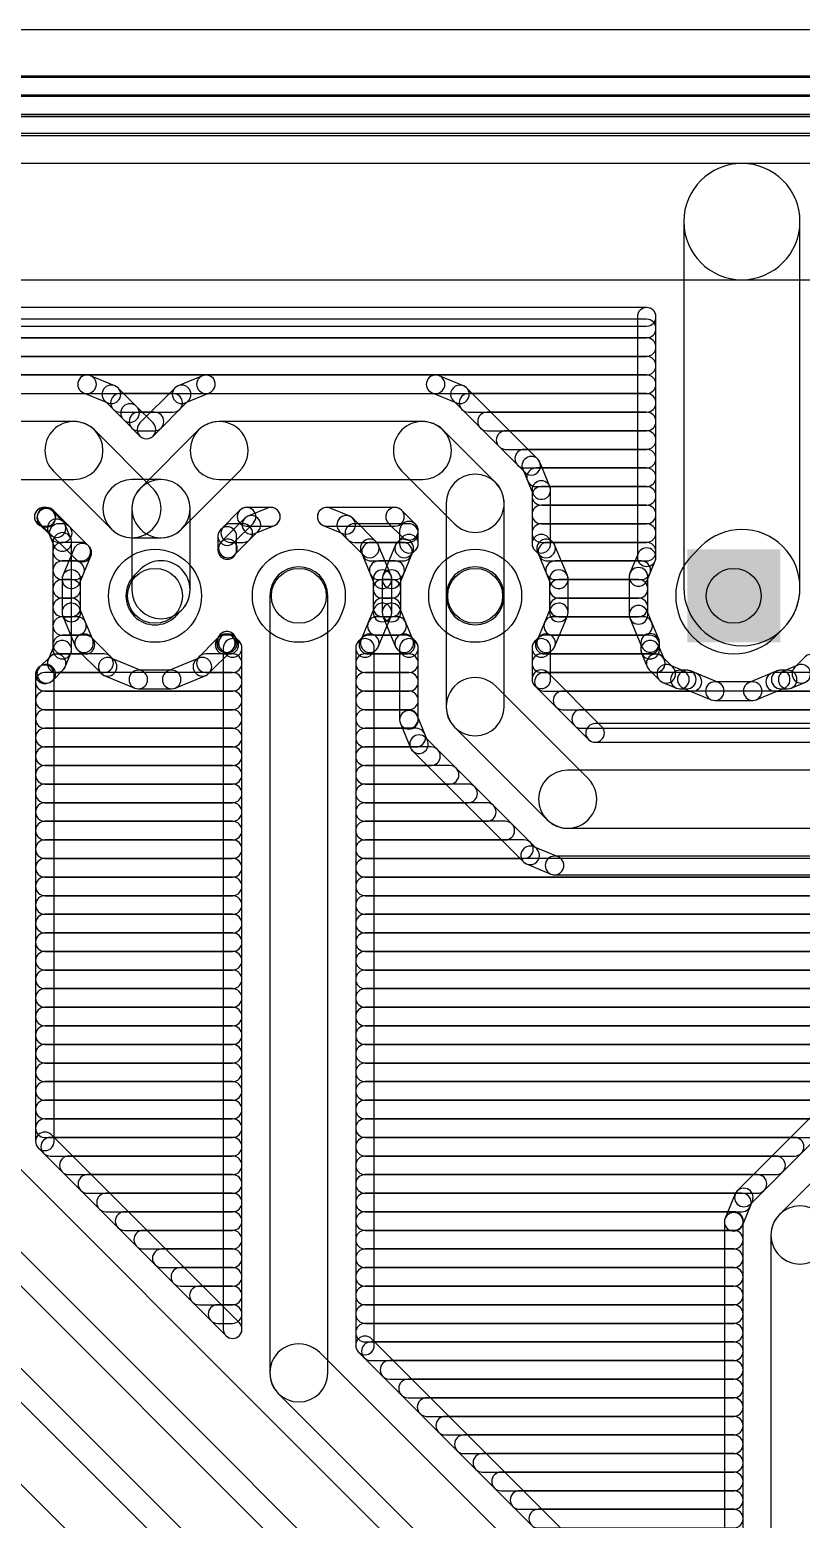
# Model space of a CAD drawing. Extents: x -5.7 to 75.5, y -5.1 to 79.7.
# Drawn here: x 13.64 to 30.51, y 47.13 to 79.68 of the extents above; entities that cross this region are included whole.
import ezdxf

# ---------------------------------------------------------------- set-up
doc = ezdxf.new("R2010")
doc.units = 0
for name, color, linetype in [('16', 175, 'CONTINUOUS'), ('17', 82, 'CONTINUOUS'), ('20', 30, 'CONTINUOUS'), ('44', 253, 'CONTINUOUS')]:
    doc.layers.add(name, color=color, linetype=linetype)

# ---------------------------------------------------------------- blocks, each defined once
blk = doc.blocks.new('ROUNDP')
blk.add_circle((0, 0), 0.5)
blk = doc.blocks.new('SQUAREP')
blk.add_solid([(-0.5, -0.5), (0.5, -0.5), (-0.5, 0.5), (0.5, 0.5)])

msp = doc.modelspace()

# ---------------------------------------------------------------- linework, layer by layer
at = {"layer": '16'}
for points in [[(4.7752, 78.232), (67.3387, 78.232, 1), (67.3387, 78.6384), (4.7752, 78.6384, 1)], [(4.8008, 78.2576), (67.3881, 78.2576, 1), (67.3881, 78.664), (4.8008, 78.664, 1)], [(4.3688, 77.8256), (66.7695, 77.8256, 1), (66.7695, 78.232), (4.3688, 78.232, 1)], [(3.9624, 77.4192), (66.3344, 77.4192, 1), (66.3344, 77.8256), (3.9624, 77.8256, 1)], [(57.5643, 77.775), (8.3997, 77.775, 1), (8.3997, 77.3686), (57.5643, 77.3686, 1)], [(29.21, 76.759), (8.814, 76.759, 1), (8.814, 74.219), (29.21, 74.219, 1)], [(54.61, 76.759), (29.21, 76.759, 1), (29.21, 74.219), (54.61, 74.219, 1)], [(30.48, 67.4878), (30.48, 75.489, 1), (27.94, 75.489), (27.94, 67.4878, 1)], [(9.6767, 73.203), (27.1272, 73.203, 1), (27.1272, 73.6094), (9.6767, 73.6094, 1)], [(26.924, 73.4062), (26.924, 68.1535, 1), (27.3304, 68.1535), (27.3304, 73.4062, 1)], [(9.4225, 72.9488), (27.1272, 72.9488, 1), (27.1272, 73.3552), (9.4225, 73.3552, 1)], [(9.0161, 72.5424), (27.1272, 72.5424, 1), (27.1272, 72.9488), (9.0161, 72.9488, 1)], [(8.6097, 72.136), (27.1272, 72.136, 1), (27.1272, 72.5424), (8.6097, 72.5424, 1)], [(8.2033, 71.7296), (27.1272, 71.7296, 1), (27.1272, 72.136), (8.2033, 72.136, 1)], [(14.893, 72.136), (10.507, 72.136, 1), (10.507, 71.7296), (14.893, 71.7296, 1)], [(15.5029, 71.9001), (14.9707, 72.1205, 1), (14.8152, 71.7451), (15.3474, 71.5247, 1)], [(17.4143, 72.1205), (16.8821, 71.9001, 1), (17.0376, 71.5247), (17.5698, 71.7451, 1)], [(22.513, 72.136), (17.492, 72.136, 1), (17.492, 71.7296), (22.513, 71.7296, 1)], [(23.1229, 71.9001), (22.5907, 72.1205, 1), (22.4352, 71.7451), (22.9674, 71.5247, 1)], [(15.9761, 71.4488), (15.5688, 71.8561, 1), (15.2814, 71.5687), (15.6887, 71.1614, 1)], [(15.6111, 71.3232), (16.7739, 71.3232, 1), (16.7739, 71.7296), (15.6111, 71.7296, 1)], [(16.8162, 71.8561), (16.0488, 71.0887, 1), (16.3362, 70.8013), (17.1036, 71.5687, 1)], [(24.7489, 70.296), (23.1888, 71.8561, 1), (22.9014, 71.5687), (24.4615, 70.0086, 1)], [(23.2311, 71.3232), (27.1272, 71.3232, 1), (27.1272, 71.7296), (23.2311, 71.7296, 1)], [(16.3362, 71.0887), (15.9761, 71.4488, 1), (15.6887, 71.1614), (16.0488, 70.8013, 1)], [(16.0175, 70.9168), (16.3675, 70.9168, 1), (16.3675, 71.3232), (16.0175, 71.3232, 1)], [(23.6375, 70.9168), (27.1272, 70.9168, 1), (27.1272, 71.3232), (23.6375, 71.3232, 1)], [(14.605, 71.12), (10.795, 71.12, 1), (10.795, 69.85), (14.605, 69.85, 1)], [(16.324, 69.664), (15.054, 70.934, 1), (14.156, 70.036), (15.426, 68.766, 1)], [(16.959, 68.766), (18.229, 70.036, 1), (17.331, 70.934), (16.061, 69.664, 1)], [(17.78, 69.85), (22.225, 69.85, 1), (22.225, 71.12), (17.78, 71.12, 1)], [(21.776, 70.036), (22.9288, 68.8832, 1), (23.8268, 69.7812), (22.674, 70.934, 1)], [(24.0439, 70.5104), (27.1272, 70.5104, 1), (27.1272, 70.9168), (24.0439, 70.9168, 1)], [(24.4503, 70.104), (27.1272, 70.104, 1), (27.1272, 70.5104), (24.4503, 70.5104, 1)], [(25.0133, 69.6979), (24.7929, 70.2301, 1), (24.4175, 70.0746), (24.6379, 69.5424, 1)], [(24.7094, 69.6976), (27.1272, 69.6976, 1), (27.1272, 70.104), (24.7094, 70.104, 1)], [(16.51, 69.85), (15.875, 69.85, 1), (15.875, 68.58), (16.51, 68.58, 1)], [(17.145, 67.4422), (17.145, 69.215, 1), (15.875, 69.215), (15.875, 67.4422, 1)], [(22.7428, 69.3322), (22.7428, 67.31, 1), (24.0128, 67.31), (24.0128, 69.3322, 1)], [(25.0288, 68.4485), (25.0288, 69.6202, 1), (24.6224, 69.6202), (24.6224, 68.4485, 1)], [(24.8256, 69.2912), (27.1272, 69.2912, 1), (27.1272, 69.6976), (24.8256, 69.6976, 1)], [(13.9451, 68.834), (14.0053, 68.834, 1), (14.0053, 69.2404), (13.9451, 69.2404, 1)], [(14.0764, 69.2028), (14.0229, 69.2249, 1), (13.8674, 68.8495), (13.9209, 68.8273, 1)], [(14.3709, 68.9301), (14.1423, 69.1587, 1), (13.8549, 68.8714), (14.0836, 68.6427, 1)], [(13.8616, 68.8935), (14.6454, 68.1097, 1), (14.9328, 68.3971), (14.149, 69.1809, 1)], [(18.1015, 68.4716), (18.5234, 68.8935, 1), (18.236, 69.1809), (17.8141, 68.759, 1)], [(18.3426, 69.0041), (17.8281, 68.4896, 1), (18.1155, 68.2022), (18.6299, 68.7167, 1)], [(18.3797, 68.834), (18.9132, 68.834, 1), (18.9132, 69.2404), (18.3797, 69.2404, 1)], [(18.8354, 69.2249), (18.4085, 69.0481, 1), (18.564, 68.6726), (18.9909, 68.8495, 1)], [(20.1312, 68.834), (21.6253, 68.834, 1), (21.6253, 69.2404), (20.1312, 69.2404, 1)], [(20.6359, 69.0481), (20.209, 69.2249, 1), (20.0535, 68.8495), (20.4804, 68.6726, 1)], [(21.2163, 68.4896), (20.7018, 69.0041, 1), (20.4144, 68.7167), (20.9289, 68.2022, 1)], [(21.4816, 68.8935), (21.7863, 68.5888, 1), (22.0737, 68.8762), (21.769, 69.1809, 1)], [(24.8256, 68.8848), (27.1272, 68.8848, 1), (27.1272, 69.2912), (24.8256, 69.2912, 1)], [(14.5387, 68.5654), (14.415, 68.8642, 1), (14.0395, 68.7087), (14.1633, 68.4099, 1)], [(14.2707, 68.4784), (14.3609, 68.4784, 1), (14.3609, 68.8848), (14.2707, 68.8848, 1)], [(14.5542, 66.1323), (14.5542, 68.4877, 1), (14.1478, 68.4877), (14.1478, 66.1323, 1)], [(18.161, 68.3121), (18.161, 68.6153, 1), (17.7546, 68.6153), (17.7546, 68.3121, 1)], [(18.0241, 68.4784), (18.3075, 68.4784, 1), (18.3075, 68.8848), (18.0241, 68.8848, 1)], [(20.7369, 68.4784), (21.93, 68.4784, 1), (21.93, 68.8848), (20.7369, 68.8848, 1)], [(21.7268, 68.7325), (21.7268, 68.4485, 1), (22.1332, 68.4485), (22.1332, 68.7325, 1)], [(24.8256, 68.4784), (27.1272, 68.4784, 1), (27.1272, 68.8848), (24.8256, 68.8848, 1)], [(29.9302, 66.412), (30.108, 66.5898, 1), (28.312, 68.3858), (28.1342, 68.208, 1)], [(14.351, 68.072), (14.7673, 68.072, 1), (14.7673, 68.4784), (14.351, 68.4784, 1)], [(14.6014, 68.3312), (14.3613, 67.7515, 1), (14.7367, 67.596), (14.9768, 68.1756, 1)], [(17.7841, 68.4237), (17.7701, 68.3898, 1), (18.1455, 68.2343), (18.1596, 68.2682, 1)], [(21.5387, 67.7515), (21.2603, 68.4237, 1), (20.8848, 68.2682), (21.1633, 67.596, 1)], [(21.1019, 68.072), (21.7981, 68.072, 1), (21.7981, 68.4784), (21.1019, 68.4784, 1)], [(21.6397, 68.4237), (21.3613, 67.7515, 1), (21.7367, 67.596), (22.0152, 68.2682, 1)], [(21.7863, 68.5922), (21.6837, 68.4896, 1), (21.9711, 68.2022), (22.0737, 68.3048, 1)], [(25.0719, 68.4896), (24.9693, 68.5922, 1), (24.6819, 68.3048), (24.7845, 68.2022, 1)], [(25.3943, 67.7515), (25.1159, 68.4237, 1), (24.7404, 68.2682), (25.0189, 67.596, 1)], [(24.9575, 68.072), (27.1272, 68.072, 1), (27.1272, 68.4784), (24.9575, 68.4784, 1)], [(26.9395, 68.2313), (26.7617, 67.8021, 1), (27.1371, 67.6465), (27.3149, 68.0758, 1)], [(14.351, 67.6656), (14.6298, 67.6656, 1), (14.6298, 68.072), (14.351, 68.072, 1)], [(16.8268, 66.861), (16.959, 66.9932, 1), (16.061, 67.8912), (15.9288, 67.759, 1)], [(21.2702, 67.6656), (21.6298, 67.6656, 1), (21.6298, 68.072), (21.2702, 68.072, 1)], [(25.1258, 67.6656), (27.0093, 67.6656, 1), (27.0093, 68.072), (25.1258, 68.072, 1)], [(14.3458, 67.6738), (14.3458, 66.9462, 1), (14.7522, 66.9462), (14.7522, 67.6738, 1)], [(20.1572, 50.3278), (20.1572, 67.31, 1), (18.8872, 67.31), (18.8872, 50.3278, 1)], [(21.5542, 66.9462), (21.5542, 67.6738, 1), (21.1478, 67.6738), (21.1478, 66.9462, 1)], [(21.3458, 67.6738), (21.3458, 66.9462, 1), (21.7522, 66.9462), (21.7522, 67.6738, 1)], [(22.7428, 67.31), (22.7428, 64.8872, 1), (24.0128, 64.8872), (24.0128, 67.31, 1)], [(25.4098, 66.9462), (25.4098, 67.6738, 1), (25.0034, 67.6738), (25.0034, 66.9462, 1)], [(26.7462, 67.7243), (26.7462, 66.8957, 1), (27.1526, 66.8957), (27.1526, 67.7243, 1)], [(14.351, 67.2592), (14.549, 67.2592, 1), (14.549, 67.6656), (14.351, 67.6656, 1)], [(21.351, 67.2592), (21.549, 67.2592, 1), (21.549, 67.6656), (21.351, 67.6656, 1)], [(25.2066, 67.2592), (26.9494, 67.2592, 1), (26.9494, 67.6656), (25.2066, 67.6656, 1)], [(14.351, 66.8528), (14.549, 66.8528, 1), (14.549, 67.2592), (14.351, 67.2592, 1)], [(14.3613, 66.8685), (14.6397, 66.1963, 1), (15.0152, 66.3518), (14.7367, 67.024, 1)], [(21.2603, 66.1963), (21.5387, 66.8685, 1), (21.1633, 67.024), (20.8848, 66.3518, 1)], [(21.351, 66.8528), (21.549, 66.8528, 1), (21.549, 67.2592), (21.351, 67.2592, 1)], [(21.3613, 66.8685), (21.6397, 66.1963, 1), (22.0152, 66.3518), (21.7367, 67.024, 1)], [(25.1159, 66.1963), (25.3943, 66.8685, 1), (25.0189, 67.024), (24.7404, 66.3518, 1)], [(25.2066, 66.8528), (26.9494, 66.8528, 1), (26.9494, 67.2592), (25.2066, 67.2592, 1)], [(26.7617, 66.8179), (27.0157, 66.2047, 1), (27.3911, 66.3603), (27.1371, 66.9735, 1)], [(14.351, 66.4464), (14.6719, 66.4464, 1), (14.6719, 66.8528), (14.351, 66.8528, 1)], [(21.2281, 66.4464), (21.6719, 66.4464, 1), (21.6719, 66.8528), (21.2281, 66.8528, 1)], [(25.0837, 66.4464), (27.0513, 66.4464, 1), (27.0513, 66.8528), (25.0837, 66.8528, 1)], [(14.351, 66.04), (14.8583, 66.04, 1), (14.8583, 66.4464), (14.351, 66.4464, 1)], [(14.6837, 66.1304), (15.1982, 65.6159, 1), (15.4855, 65.9033), (14.9711, 66.4177, 1)], [(17.5574, 65.6159), (18.0719, 66.1304, 1), (17.7845, 66.4177), (17.27, 65.9033, 1)], [(17.8973, 66.04), (18.0027, 66.04, 1), (18.0027, 66.4464), (17.8973, 66.4464, 1)], [(18.1159, 66.1963), (18.1377, 66.249, 1), (17.7623, 66.4045), (17.7404, 66.3518, 1)], [(17.7623, 66.249), (17.7841, 66.1963, 1), (18.1596, 66.3518), (18.1377, 66.4045, 1)], [(17.8281, 66.1304), (17.9307, 66.0278, 1), (18.2181, 66.3152), (18.1155, 66.4177, 1)], [(21.1137, 66.0278), (21.2163, 66.1304, 1), (20.9289, 66.4177), (20.8263, 66.3152, 1)], [(21.0417, 66.04), (21.8583, 66.04, 1), (21.8583, 66.4464), (21.0417, 66.4464, 1)], [(21.6837, 66.1304), (21.7863, 66.0278, 1), (22.0737, 66.3152), (21.9711, 66.4178, 1)], [(24.9693, 66.0278), (25.0719, 66.1304, 1), (24.7845, 66.4178), (24.6819, 66.3152, 1)], [(24.8973, 66.04), (27.2034, 66.04, 1), (27.2034, 66.4464), (24.8973, 66.4464, 1)], [(27.0002, 66.2825), (27.0002, 66.1323, 1), (27.4066, 66.1323), (27.4066, 66.2825, 1)], [(14.415, 65.7558), (14.5387, 66.0546, 1), (14.1633, 66.2101), (14.0395, 65.9113, 1)], [(17.8712, 66.1715), (17.8712, 51.2831, 1), (18.2776, 51.2831), (18.2776, 66.1715, 1)], [(21.1732, 50.9275), (21.1732, 66.1715, 1), (20.7668, 66.1715), (20.7668, 50.9275, 1)], [(21.7268, 66.1715), (21.7268, 64.5992, 1), (22.1332, 64.5992), (22.1332, 66.1715, 1)], [(25.0288, 65.4869), (25.0288, 66.1715, 1), (24.6224, 66.1715), (24.6224, 65.4869, 1)], [(27.0157, 66.0546), (27.1394, 65.7558, 1), (27.5149, 65.9113), (27.3911, 66.2101, 1)], [(14.1732, 55.3875), (14.1732, 65.5931, 1), (13.7668, 65.5931), (13.7668, 55.3875, 1)], [(14.0477, 65.4054), (14.0764, 65.4172, 1), (13.9209, 65.7927), (13.8923, 65.7808, 1)], [(14.1423, 65.4613), (14.3709, 65.6899, 1), (14.0836, 65.9773), (13.8549, 65.7486, 1)], [(14.2286, 65.6336), (15.2647, 65.6336, 1), (15.2647, 66.04), (14.2286, 66.04, 1)], [(15.2641, 65.5719), (15.9363, 65.2935, 1), (16.0918, 65.6689), (15.4196, 65.9474, 1)], [(16.8193, 65.2935), (17.4915, 65.5719, 1), (17.336, 65.9474), (16.6638, 65.6689, 1)], [(17.4909, 65.6336), (18.0744, 65.6336, 1), (18.0744, 66.04), (17.4909, 66.04, 1)], [(20.97, 65.6336), (21.93, 65.6336, 1), (21.93, 66.04), (20.97, 66.04, 1)], [(24.8256, 65.6336), (27.3258, 65.6336, 1), (27.3258, 66.04), (24.8256, 66.04, 1)], [(27.1835, 65.6899), (27.4121, 65.4613, 1), (27.6995, 65.7486), (27.4708, 65.9773, 1)], [(27.478, 65.4172), (27.7768, 65.2935, 1), (27.9323, 65.6689), (27.6335, 65.7927, 1)], [(30.2876, 65.2935), (30.5864, 65.4172, 1), (30.4309, 65.7927), (30.1321, 65.6689, 1)], [(30.6523, 65.4613), (30.8809, 65.6899, 1), (30.5936, 65.9773), (30.3649, 65.7486, 1)], [(13.97, 65.2272), (18.0744, 65.2272, 1), (18.0744, 65.6336), (13.97, 65.6336, 1)], [(16.014, 65.278), (16.7416, 65.278, 1), (16.7416, 65.6844), (16.014, 65.6844, 1)], [(20.97, 65.2272), (21.93, 65.2272, 1), (21.93, 65.6336), (20.97, 65.6336, 1)], [(22.9288, 64.4382), (24.951, 62.416, 1), (25.849, 63.314), (23.8268, 65.3362, 1)], [(26.1434, 64.4565), (24.9693, 65.6306, 1), (24.6819, 65.3432), (25.856, 64.1691, 1)], [(24.8821, 65.2272), (28.1273, 65.2272, 1), (28.1273, 65.6336), (24.8821, 65.6336, 1)], [(27.8545, 65.278), (28.0047, 65.278, 1), (28.0047, 65.6844), (27.8545, 65.6844, 1)], [(27.9269, 65.2935), (28.5401, 65.0395, 1), (28.6957, 65.4149), (28.0825, 65.6689, 1)], [(28.6179, 65.024), (29.4465, 65.024, 1), (29.4465, 65.4304), (28.6179, 65.4304, 1)], [(29.5243, 65.0395), (30.1375, 65.2935, 1), (29.9819, 65.6689), (29.3687, 65.4149, 1)], [(29.9371, 65.2272), (33.5379, 65.2272, 1), (33.5379, 65.6336), (29.9371, 65.6336, 1)], [(30.0597, 65.278), (30.2099, 65.278, 1), (30.2099, 65.6844), (30.0597, 65.6844, 1)], [(13.97, 64.8208), (18.0744, 64.8208, 1), (18.0744, 65.2272), (13.97, 65.2272, 1)], [(20.97, 64.8208), (21.93, 64.8208, 1), (21.93, 65.2272), (20.97, 65.2272, 1)], [(25.2885, 64.8208), (33.1315, 64.8208, 1), (33.1315, 65.2272), (25.2885, 65.2272, 1)], [(13.97, 64.4144), (18.0744, 64.4144, 1), (18.0744, 64.8208), (13.97, 64.8208, 1)], [(20.97, 64.4144), (21.93, 64.4144, 1), (21.93, 64.8208), (20.97, 64.8208, 1)], [(21.7423, 64.5215), (21.9627, 63.9893, 1), (22.3381, 64.1448), (22.1177, 64.677, 1)], [(25.6949, 64.4144), (32.7251, 64.4144, 1), (32.7251, 64.8208), (25.6949, 64.8208, 1)], [(32.4203, 64.516), (25.9997, 64.516, 1), (25.9997, 64.1096), (32.4203, 64.1096, 1)], [(13.97, 64.008), (18.0744, 64.008, 1), (18.0744, 64.4144), (13.97, 64.4144, 1)], [(20.97, 64.008), (22.0907, 64.008, 1), (22.0907, 64.4144), (20.97, 64.4144, 1)], [(22.0067, 63.9234), (24.4362, 61.4939, 1), (24.7236, 61.7813), (22.2941, 64.2108, 1)], [(13.97, 63.6016), (18.0744, 63.6016, 1), (18.0744, 64.008), (13.97, 64.008, 1)], [(20.97, 63.6016), (22.4127, 63.6016, 1), (22.4127, 64.008), (20.97, 64.008, 1)], [(13.97, 63.1952), (18.0744, 63.1952, 1), (18.0744, 63.6016), (13.97, 63.6016, 1)], [(20.97, 63.1952), (22.8191, 63.1952, 1), (22.8191, 63.6016), (20.97, 63.6016, 1)], [(25.4, 62.23), (33.02, 62.23, 1), (33.02, 63.5), (25.4, 63.5, 1)], [(13.97, 62.7888), (18.0744, 62.7888, 1), (18.0744, 63.1952), (13.97, 63.1952, 1)], [(20.97, 62.7888), (23.2255, 62.7888, 1), (23.2255, 63.1952), (20.97, 63.1952, 1)], [(13.97, 62.3824), (18.0744, 62.3824, 1), (18.0744, 62.7888), (13.97, 62.7888, 1)], [(20.97, 62.3824), (23.6319, 62.3824, 1), (23.6319, 62.7888), (20.97, 62.7888, 1)], [(13.97, 61.976), (18.0744, 61.976, 1), (18.0744, 62.3824), (13.97, 62.3824, 1)], [(20.97, 61.976), (24.0383, 61.976, 1), (24.0383, 62.3824), (20.97, 62.3824, 1)], [(13.97, 61.5696), (18.0744, 61.5696, 1), (18.0744, 61.976), (13.97, 61.976, 1)], [(20.97, 61.5696), (24.4447, 61.5696, 1), (24.4447, 61.976), (20.97, 61.976, 1)], [(13.97, 61.1632), (18.0744, 61.1632, 1), (18.0744, 61.5696), (13.97, 61.5696, 1)], [(20.97, 61.1632), (36.4589, 61.1632, 1), (36.4589, 61.5696), (20.97, 61.5696, 1)], [(24.5021, 61.4499), (25.0343, 61.2295, 1), (25.1898, 61.6049), (24.6576, 61.8253, 1)], [(25.112, 61.214), (33.308, 61.214, 1), (33.308, 61.6204), (25.112, 61.6204, 1)], [(36.5085, 61.7034), (29.1089, 54.3038, 1), (29.3963, 54.0164), (36.7959, 61.416, 1)], [(30.929, 52.891), (38.549, 60.511, 1), (37.651, 61.409), (30.031, 53.789, 1)], [(13.97, 60.7568), (18.0744, 60.7568, 1), (18.0744, 61.1632), (13.97, 61.1632, 1)], [(20.97, 60.7568), (36.0525, 60.7568, 1), (36.0525, 61.1632), (20.97, 61.1632, 1)], [(13.97, 60.3504), (18.0744, 60.3504, 1), (18.0744, 60.7568), (13.97, 60.7568, 1)], [(20.97, 60.3504), (35.6461, 60.3504, 1), (35.6461, 60.7568), (20.97, 60.7568, 1)], [(13.97, 59.944), (18.0744, 59.944, 1), (18.0744, 60.3504), (13.97, 60.3504, 1)], [(20.97, 59.944), (35.2397, 59.944, 1), (35.2397, 60.3504), (20.97, 60.3504, 1)], [(13.97, 59.5376), (18.0744, 59.5376, 1), (18.0744, 59.944), (13.97, 59.944, 1)], [(20.97, 59.5376), (34.8333, 59.5376, 1), (34.8333, 59.944), (20.97, 59.944, 1)], [(13.97, 59.1312), (18.0744, 59.1312, 1), (18.0744, 59.5376), (13.97, 59.5376, 1)], [(20.97, 59.1312), (34.4269, 59.1312, 1), (34.4269, 59.5376), (20.97, 59.5376, 1)], [(13.97, 58.7248), (18.0744, 58.7248, 1), (18.0744, 59.1312), (13.97, 59.1312, 1)], [(20.97, 58.7248), (34.0205, 58.7248, 1), (34.0205, 59.1312), (20.97, 59.1312, 1)], [(13.97, 58.3184), (18.0744, 58.3184, 1), (18.0744, 58.7248), (13.97, 58.7248, 1)], [(20.97, 58.3184), (33.6141, 58.3184, 1), (33.6141, 58.7248), (20.97, 58.7248, 1)], [(13.97, 57.912), (18.0744, 57.912, 1), (18.0744, 58.3184), (13.97, 58.3184, 1)], [(20.97, 57.912), (33.2077, 57.912, 1), (33.2077, 58.3184), (20.97, 58.3184, 1)], [(13.97, 57.5056), (18.0744, 57.5056, 1), (18.0744, 57.912), (13.97, 57.912, 1)], [(20.97, 57.5056), (32.8013, 57.5056, 1), (32.8013, 57.912), (20.97, 57.912, 1)], [(13.97, 57.0992), (18.0744, 57.0992, 1), (18.0744, 57.5056), (13.97, 57.5056, 1)], [(20.97, 57.0992), (32.3949, 57.0992, 1), (32.3949, 57.5056), (20.97, 57.5056, 1)], [(7.9688, 55.9032), (22.411, 41.461, 1), (23.309, 42.359), (8.8668, 56.8012, 1)], [(13.97, 56.6928), (18.0744, 56.6928, 1), (18.0744, 57.0992), (13.97, 57.0992, 1)], [(20.97, 56.6928), (31.9885, 56.6928, 1), (31.9885, 57.0992), (20.97, 57.0992, 1)], [(13.97, 56.2864), (18.0744, 56.2864, 1), (18.0744, 56.6928), (13.97, 56.6928, 1)], [(20.97, 56.2864), (31.5821, 56.2864, 1), (31.5821, 56.6928), (20.97, 56.6928, 1)], [(13.97, 55.88), (18.0744, 55.88, 1), (18.0744, 56.2864), (13.97, 56.2864, 1)], [(20.97, 55.88), (31.1757, 55.88, 1), (31.1757, 56.2864), (20.97, 56.2864, 1)], [(13.97, 55.4736), (18.0744, 55.4736, 1), (18.0744, 55.88), (13.97, 55.88, 1)], [(20.97, 55.4736), (30.7693, 55.4736, 1), (30.7693, 55.88), (20.97, 55.88, 1)], [(25.849, 42.359), (12.9712, 55.2368, 1), (12.0732, 54.3388), (24.951, 41.461, 1)], [(18.2181, 51.4268), (14.1137, 55.5312, 1), (13.8263, 55.2438), (17.9307, 51.1394, 1)], [(14.0871, 55.0672), (18.0744, 55.0672, 1), (18.0744, 55.4736), (14.0871, 55.4736, 1)], [(20.97, 55.0672), (30.3629, 55.0672, 1), (30.3629, 55.4736), (20.97, 55.4736, 1)], [(14.4935, 54.6608), (18.0744, 54.6608, 1), (18.0744, 55.0672), (14.4935, 55.0672, 1)], [(20.97, 54.6608), (29.9565, 54.6608, 1), (29.9565, 55.0672), (20.97, 55.0672, 1)], [(14.8999, 54.2544), (18.0744, 54.2544, 1), (18.0744, 54.6608), (14.8999, 54.6608, 1)], [(20.97, 54.2544), (29.5501, 54.2544, 1), (29.5501, 54.6608), (20.97, 54.6608, 1)], [(29.0649, 54.2379), (28.8445, 53.7057, 1), (29.2199, 53.5502), (29.4403, 54.0824, 1)], [(15.3063, 53.848), (18.0744, 53.848, 1), (18.0744, 54.2544), (15.3063, 54.2544, 1)], [(20.97, 53.848), (29.2075, 53.848, 1), (29.2075, 54.2544), (20.97, 54.2544, 1)], [(15.7127, 53.4416), (18.0744, 53.4416, 1), (18.0744, 53.848), (15.7127, 53.848, 1)], [(20.97, 53.4416), (29.0392, 53.4416, 1), (29.0392, 53.848), (20.97, 53.848, 1)], [(28.829, 53.628), (28.829, 42.8653, 1), (29.2354, 42.8653), (29.2354, 53.628, 1)], [(31.115, 39.37), (31.115, 53.34, 1), (29.845, 53.34), (29.845, 39.37, 1)], [(16.1191, 53.0352), (18.0744, 53.0352, 1), (18.0744, 53.4416), (16.1191, 53.4416, 1)], [(20.97, 53.0352), (29.0322, 53.0352, 1), (29.0322, 53.4416), (20.97, 53.4416, 1)], [(16.5255, 52.6288), (18.0744, 52.6288, 1), (18.0744, 53.0352), (16.5255, 53.0352, 1)], [(20.97, 52.6288), (29.0322, 52.6288, 1), (29.0322, 53.0352), (20.97, 53.0352, 1)], [(16.9319, 52.2224), (18.0744, 52.2224, 1), (18.0744, 52.6288), (16.9319, 52.6288, 1)], [(20.97, 52.2224), (29.0322, 52.2224, 1), (29.0322, 52.6288), (20.97, 52.6288, 1)], [(17.3383, 51.816), (18.0744, 51.816, 1), (18.0744, 52.2224), (17.3383, 52.2224, 1)], [(20.97, 51.816), (29.0322, 51.816, 1), (29.0322, 52.2224), (20.97, 52.2224, 1)], [(17.7447, 51.4096), (18.0744, 51.4096, 1), (18.0744, 51.816), (17.7447, 51.816, 1)], [(20.97, 51.4096), (29.0322, 51.4096, 1), (29.0322, 51.816), (20.97, 51.816, 1)], [(20.97, 51.0032), (29.0322, 51.0032, 1), (29.0322, 51.4096), (20.97, 51.4096, 1)], [(29.1759, 43.009), (21.1137, 51.0712, 1), (20.8263, 50.7838), (28.8885, 42.7216, 1)], [(28.389, 42.359), (19.9712, 50.7768, 1), (19.0732, 49.8788), (27.491, 41.461, 1)], [(21.0975, 50.5968), (29.0322, 50.5968, 1), (29.0322, 51.0032), (21.0975, 51.0032, 1)], [(21.5039, 50.1904), (29.0322, 50.1904, 1), (29.0322, 50.5968), (21.5039, 50.5968, 1)], [(21.9103, 49.784), (29.0322, 49.784, 1), (29.0322, 50.1904), (21.9103, 50.1904, 1)], [(12.4288, 48.9032), (19.871, 41.461, 1), (20.769, 42.359), (13.3268, 49.8012, 1)], [(22.3167, 49.3776), (29.0322, 49.3776, 1), (29.0322, 49.784), (22.3167, 49.784, 1)], [(22.7231, 48.9712), (29.0322, 48.9712, 1), (29.0322, 49.3776), (22.7231, 49.3776, 1)], [(23.1295, 48.5648), (29.0322, 48.5648, 1), (29.0322, 48.9712), (23.1295, 48.9712, 1)], [(23.5359, 48.1584), (29.0322, 48.1584, 1), (29.0322, 48.5648), (23.5359, 48.5648, 1)], [(23.9423, 47.752), (29.0322, 47.752, 1), (29.0322, 48.1584), (23.9423, 48.1584, 1)], [(24.3487, 47.3456), (29.0322, 47.3456, 1), (29.0322, 47.752), (24.3487, 47.752, 1)], [(24.7551, 46.9392), (29.0322, 46.9392, 1), (29.0322, 47.3456), (24.7551, 47.3456, 1)]]:
    msp.add_lwpolyline(points, format="xyb", close=True, dxfattribs=at)
at = {"layer": '20'}
msp.add_line((75.545, 79.68), (-5.715, 79.68), dxfattribs=at)
at = {"layer": '44'}
for centre in [(16.3778, 67.31), (19.5222, 67.31), (23.3778, 67.31), (29.0322, 67.31)]:
    msp.add_circle(centre, 0.6, dxfattribs=at)

# ---------------------------------------------------------------- block references
at = {"layer": '17', "xscale": 2.032, "yscale": 2.032}
for name, p in [('ROUNDP', (16.3778, 67.31)), ('ROUNDP', (16.3778, 67.31)), ('ROUNDP', (19.5222, 67.31)), ('ROUNDP', (19.5222, 67.31)), ('ROUNDP', (23.3778, 67.31)), ('ROUNDP', (23.3778, 67.31)), ('SQUAREP', (29.0322, 67.31)), ('SQUAREP', (29.0322, 67.31))]:
    msp.add_blockref(name, p, dxfattribs=at)

doc.saveas('drawing.dxf')
